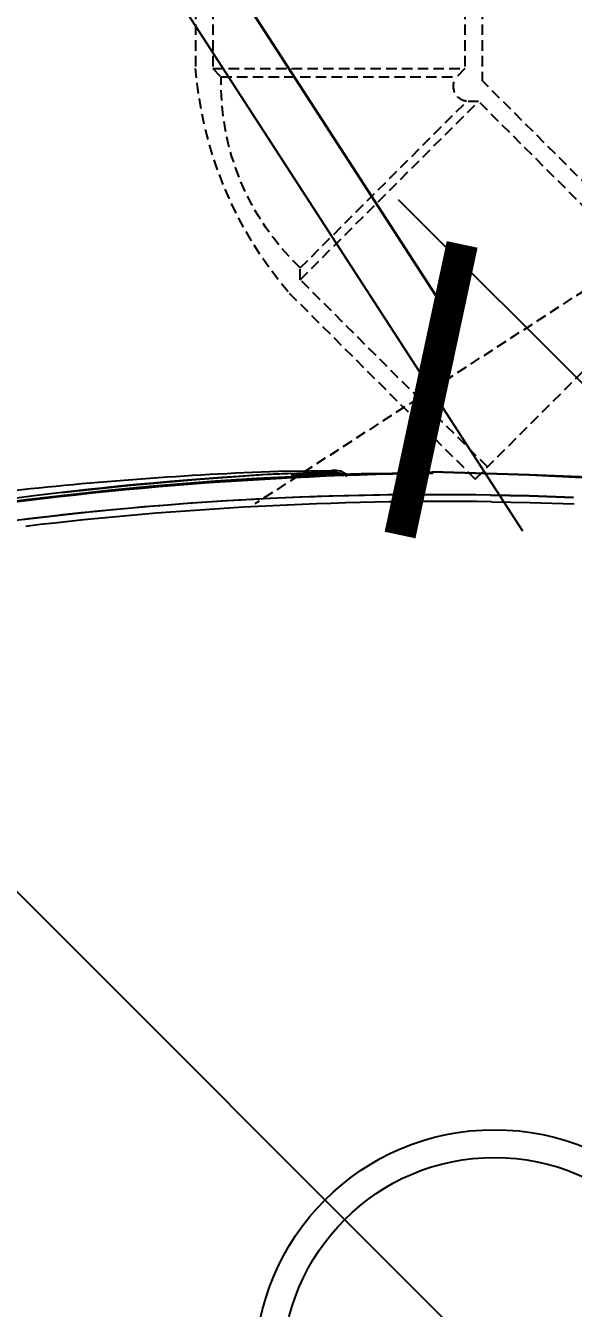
# Model space of a CAD drawing. Header units: millimetres. Extents: x 0 to 887, y -3549 to 0.
# Drawn here: x 229.56 to 242.59, y -2562.88 to -2532.36 of the extents above; entities that cross this region are included whole.
import ezdxf

# ---------------------------------------------------------------- set-up
doc = ezdxf.new("R2010")
doc.units = ezdxf.units.MM
doc.linetypes.add('HIDDEN', pattern=[0.375, 0.25, -0.125])
for name, color, linetype in [('02_(橋尚興華城後壁段)建築外部參考_TEST$0$A_建築_衛浴', 8, 'Continuous'), ('02_(橋尚興華城後壁段)排水底板管路外部參考$0$P_排水_配管線_SP', 6, 'Continuous'), ('02_(橋尚興華城後壁段)排水底板管路外部參考$0$P_排水_配管線_WP', 30, 'Continuous'), ('03-P-另件', 51, 'HIDDEN'), ('SP', 1, 'Continuous'), ('TOILET', 9, 'Continuous'), ('標註', 1, 'Continuous')]:
    doc.layers.add(name, color=color, linetype=linetype)
doc.styles.add('CHINA-H', font='romans.shx', dxfattribs={"width": 0.6, "bigfont": 'chineset.shx'})
doc.dimstyles.new('JJ', dxfattribs={"dimscale": 0, "dimtxt": 25, "dimasz": 5, "dimexe": 4, "dimexo": 20, "dimgap": 1.5, "dimtad": 1, "dimdec": 0, "dimdsep": 46, "dimtxsty": 'CHINA-H', "dimblk": 'ARCHTICK', "dimcen": 72.950957, "dimdle": 5, "dimclrd": 256, "dimclre": 256, "dimclrt": 256, "dimadec": 0, "dimazin": 0, "dimtfac": 1, "dimtdec": 0, "dimtix": 1, "dimtmove": 1, "dimatfit": 3, "dimfxl": 40, "dimtolj": 1, "dimlwd": -1, "dimlwe": -1, "dimarcsym": 0})

# ---------------------------------------------------------------- blocks, each defined once
blk = doc.blocks.new('_ArchTick')
at = {"color": 0, "linetype": 'ByBlock', "const_width": 0.15}
blk.add_lwpolyline([(-0.5, -0.5), (0.5, 0.5)], dxfattribs=at)
blk = doc.blocks.new('*D231')
at = {"layer": '03-P-另件', "linetype": 'Continuous', "transparency": 16777216}
for p, q in [((-12182.043, 362.902), (-12167.998, 341.218)), ((-12193.954, 355.187), (-12179.909, 333.503))]:
    blk.add_line(p, q, dxfattribs=at)
at = {"layer": '03-P-另件', "transparency": 16777216}
for p, q in [((-12170.172, 344.575), (-12165.976, 347.294)), ((-12182.083, 336.86), (-12170.172, 344.575)), ((-12182.083, 336.86), (-12186.28, 334.142))]:
    blk.add_line(p, q, dxfattribs=at)
at = {"layer": '03-P-另件', "transparency": 16777216, "xscale": 5, "yscale": 5, "zscale": 5}
for p, rotation in [((-12170.172, 344.575), 212.9322815510637), ((-12182.083, 336.86), 32.93228155106366)]:
    blk.add_blockref('_ArchTick', p, dxfattribs=dict(at, rotation=rotation))
at = {"layer": '03-P-另件', "transparency": 16777216, "insert": (-12183.739, 352.468), "char_height": 25, "attachment_point": 5, "rotation": 32.9323, "style": 'CHINA-H'}
blk.add_mtext('\\A1;14', dxfattribs=at)
blk = doc.blocks.new('AS10D2D')
for radius in [5.7, 5.04]:
    blk.add_circle((0, 0), radius)
for centre, start, end in [((-2.565, -2.131), 39.7208, 137.8893), ((2.565, 2.131), 219.7208, 317.8893)]:
    blk.add_arc(centre, 3.335, start, end)
blk = doc.blocks.new('*U254')
blk.add_blockref('AS10D2D', (0, 0))
blk = doc.blocks.new('pbls050')
at = {"color": 0, "linetype": 'ByBlock'}
for p, q in [((3.246, 8.068), (-1.412, 3.41)), ((8.068, 3.246), (3.246, 8.068)), ((3.536, 7.778), (-0.919, 3.323)), ((-8, 3.41), (-1.412, 3.41)), ((-8, -3.41), (-8, 3.41)), ((7.778, 3.536), (3.323, -0.919)), ((3.323, -0.919), (-0.919, 3.323)), ((-0.919, 3.323), (-0.919, 3.041)), ((8.068, 3.246), (3.613, -1.209)), ((-8, 3), (-1.7, 3)), ((-1.7, 3), (-1.5, 2.8)), ((-1.7, -3), (-1.7, 3)), ((-1.5, -2.8), (-1.5, 2.8)), ((3.041, -0.919), (-0.919, 3.041)), ((3.323, -0.919), (3.041, -0.919)), ((-8, -3), (-1.7, -3)), ((-1.7, -3), (-1.5, -2.8)), ((-8, -3.41), (-1.7, -3.41))]:
    blk.add_line(p, q, dxfattribs=at)
for centre, radius, start, end in [((-1.281, 3.092), 0.365, 233.1364, 351.8636), ((-2.473, 5.971), 9.412, 274.7115, 310.2885), ((-1.338, 3.231), 6.033, 268.465, 316.535)]:
    blk.add_arc(centre, radius, start, end, dxfattribs=at)
blk = doc.blocks.new('*U49')
blk.add_blockref('pbls050', (0, 0))
blk = doc.blocks.new('A$C06810245')
at = {"layer": '03-P-另件'}
dim = blk.add_aligned_dim(p1=(-89.7, -2.772), p2=(-77.789, 4.943), distance=-41.836, dimstyle='JJ', override={"dimscale": 1}, dxfattribs=at)
dim.commit()
dim.dimension.update_dxf_attribs({"geometry": '*D231', "text_midpoint": (-68.612, -22.278), "insert": (12115.127, -374.746)})
blk = doc.blocks.new('A$C810d9bd0')
at = {"layer": '02_(橋尚興華城後壁段)建築外部參考_TEST$0$A_建築_衛浴'}
for p, q in [((106.557, -175.471), (104.951, -175.608)), ((108.162, -175.35), (106.557, -175.471)), ((108.973, -175.315), (108.162, -175.35)), ((108.732, -175.263), (109.802, -175.246)), ((108.818, -175.315), (109.802, -175.281)), ((109.819, -175.315), (108.836, -175.35)), ((108.836, -175.35), (109.819, -175.315)), ((109.802, -175.281), (108.973, -175.315)), ((109.906, -175.246), (109.802, -175.246)), ((109.802, -175.246), (109.802, -175.281)), ((109.802, -175.281), (109.819, -175.315)), ((109.819, -175.315), (109.802, -175.281)), ((109.802, -175.281), (109.889, -175.281)), ((109.802, -175.281), (109.819, -175.298)), ((109.819, -175.298), (109.819, -175.315)), ((109.819, -175.315), (109.958, -175.315)), ((109.889, -175.281), (109.975, -175.298)), ((110.01, -175.263), (109.906, -175.246)), ((109.958, -175.315), (110.095, -175.367)), ((109.975, -175.298), (110.078, -175.332)), ((110.113, -175.315), (110.01, -175.263)), ((110.078, -175.332), (110.165, -175.384)), ((110.199, -175.367), (110.113, -175.315)), ((110.993, -175.315), (112.202, -175.281)), ((112.202, -175.315), (111.252, -175.332)), ((112.202, -175.281), (114.498, -175.35)), ((114.498, -175.35), (112.202, -175.281)), ((112.202, -175.281), (112.202, -175.315)), ((114.498, -175.35), (115.913, -175.419)), ((115.913, -175.402), (114.498, -175.35)), ((104.951, -175.608), (103.38, -175.781)), ((113.583, -175.833), (114.498, -175.85)), ((114.498, -175.85), (113.583, -175.833)), ((113.6, -175.988), (114.515, -176.005)), ((114.498, -175.85), (115.551, -175.885)), ((115.551, -175.885), (114.498, -175.85)), ((114.515, -176.005), (115.568, -176.04))]:
    blk.add_line(p, q, dxfattribs=at)
for centre, radius, start, end in [((112.919, -258.127), 82.834, 91.33198, 102.30441), ((112.915, -257.288), 82.075, 92.86094, 101.99804), ((113.343, -264.338), 89.03, 91.34526, 99.54432), ((111.522, -259.948), 84.73, 91.88734, 96.30085), ((112.182, -255.927), 80.106, 88.99787, 97.5894), ((112.186, -255.653), 79.832, 88.99766, 97.01939), ((112.602, -262.11), 86.128, 89.33575, 96.72445)]:
    blk.add_arc(centre, radius, start, end, dxfattribs=at)
at = {"layer": '02_(橋尚興華城後壁段)排水底板管路外部參考$0$P_排水_配管線_SP', "ltscale": 0.8}
blk.add_line((89.021, -171.979), (113.673, -196.63), dxfattribs=at)
at = {"layer": '02_(橋尚興華城後壁段)排水底板管路外部參考$0$P_排水_配管線_WP'}
blk.add_line((111.385, -168.797), (133.559, -190.971), dxfattribs=at)
at = {"layer": 'TOILET'}
for p, q in [((106.557, -175.471), (104.951, -175.608)), ((108.162, -175.35), (106.557, -175.471)), ((108.973, -175.315), (108.162, -175.35)), ((108.732, -175.263), (109.802, -175.246)), ((108.818, -175.315), (109.802, -175.281)), ((109.819, -175.315), (108.836, -175.35)), ((108.836, -175.35), (109.819, -175.315)), ((109.802, -175.281), (108.973, -175.315)), ((109.906, -175.246), (109.802, -175.246)), ((109.802, -175.246), (109.802, -175.281)), ((109.802, -175.281), (109.819, -175.315)), ((109.819, -175.315), (109.802, -175.281)), ((109.802, -175.281), (109.889, -175.281)), ((109.802, -175.281), (109.819, -175.298)), ((109.819, -175.298), (109.819, -175.315)), ((109.819, -175.315), (109.958, -175.315)), ((109.889, -175.281), (109.975, -175.298)), ((110.01, -175.263), (109.906, -175.246)), ((109.958, -175.315), (110.095, -175.367)), ((109.975, -175.298), (110.078, -175.332)), ((110.113, -175.315), (110.01, -175.263)), ((110.078, -175.332), (110.165, -175.384)), ((110.199, -175.367), (110.113, -175.315)), ((110.993, -175.315), (112.202, -175.281)), ((112.202, -175.315), (111.252, -175.332)), ((112.202, -175.281), (114.498, -175.35)), ((114.498, -175.35), (112.202, -175.281)), ((112.202, -175.281), (112.202, -175.315)), ((114.498, -175.35), (115.913, -175.419)), ((115.913, -175.402), (114.498, -175.35)), ((104.951, -175.608), (103.38, -175.781)), ((113.583, -175.833), (114.498, -175.85)), ((114.498, -175.85), (113.583, -175.833)), ((113.6, -175.988), (114.515, -176.005)), ((114.498, -175.85), (115.551, -175.885)), ((115.551, -175.885), (114.498, -175.85)), ((114.515, -176.005), (115.568, -176.04))]:
    blk.add_line(p, q, dxfattribs=at)
for centre, radius, start, end in [((112.919, -258.127), 82.834, 91.33198, 102.30441), ((112.915, -257.288), 82.075, 92.86094, 101.99804), ((113.343, -264.338), 89.03, 91.34526, 99.54432), ((111.522, -259.948), 84.73, 91.88734, 96.30085), ((112.182, -255.927), 80.106, 88.99787, 97.5894), ((112.186, -255.653), 79.832, 88.99766, 97.01939), ((112.602, -262.11), 86.128, 89.33575, 96.72445)]:
    blk.add_arc(centre, radius, start, end, dxfattribs=at)
at = {"layer": '03-P-另件', "xscale": -1, "rotation": 314.999999999908}
blk.add_blockref('*U49', (109.971, -167.383), dxfattribs=at)
at = {"layer": 'SP', "rotation": 180}
blk.add_blockref('*U254', (113.673, -196.63), dxfattribs=at)
at = {"layer": '標註'}
blk.add_blockref('A$C06810245', (179.122, -135.438), dxfattribs=at)

msp = doc.modelspace()

# ---------------------------------------------------------------- block references
at = {"color": 1}
msp.add_blockref('A$C810d9bd0', (127.04, -2367.7), dxfattribs=at)

doc.saveas('drawing.dxf')
